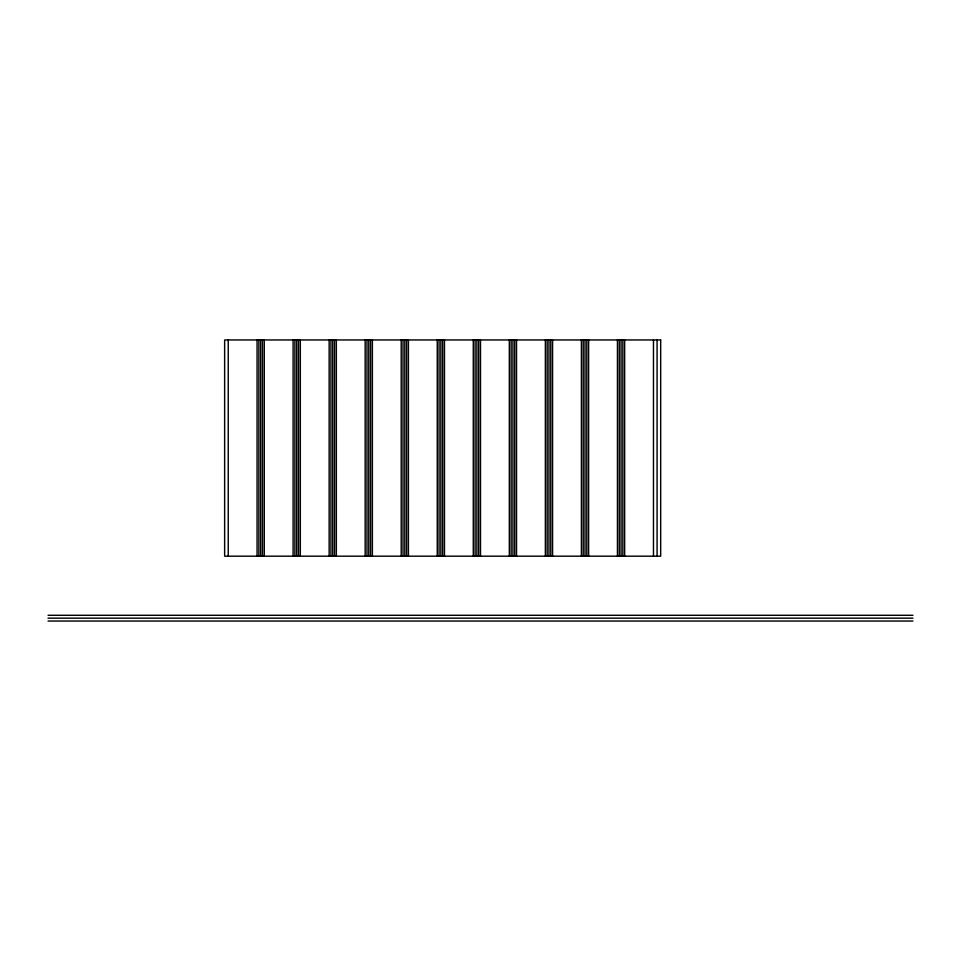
<?xml version="1.0" encoding="UTF-8"?>
<svg xmlns="http://www.w3.org/2000/svg" width="961" height="961" viewBox="0 0 961 961"><rect width="100%" height="100%" fill="white"/><g stroke="black" fill="none" stroke-linecap="round" stroke-linejoin="round"><path stroke-width="1.44" d="M48.05 615.28L912.95 615.28M48.05 618.163L912.95 618.163M48.05 621.046L912.95 621.046M657.084 339.954L657.084 556.179M653.48 339.954L653.48 556.179M624.65 339.954L624.65 556.179M622.848 339.954L622.848 556.179M621.046 339.954L621.046 556.179M619.244 339.954L619.244 556.179M617.442 339.954L617.442 556.179M588.612 339.954L588.612 556.179M586.811 339.954L586.811 556.179M585.009 339.954L585.009 556.179M583.207 339.954L583.207 556.179M581.405 339.954L581.405 556.179M552.575 339.954L552.575 556.179M550.773 339.954L550.773 556.179M548.971 339.954L548.971 556.179M547.169 339.954L547.169 556.179M545.367 339.954L545.367 556.179M516.538 339.954L516.538 556.179M514.736 339.954L514.736 556.179M512.934 339.954L512.934 556.179M511.132 339.954L511.132 556.179M509.33 339.954L509.33 556.179M480.5 339.954L480.5 556.179M478.698 339.954L478.698 556.179M476.896 339.954L476.896 556.179M475.094 339.954L475.094 556.179M473.292 339.954L473.292 556.179M444.462 339.954L444.462 556.179M442.661 339.954L442.661 556.179M440.859 339.954L440.859 556.179M439.057 339.954L439.057 556.179M437.255 339.954L437.255 556.179M408.425 339.954L408.425 556.179M406.623 339.954L406.623 556.179M404.821 339.954L404.821 556.179M403.019 339.954L403.019 556.179M401.217 339.954L401.217 556.179M372.387 339.954L372.387 556.179M370.586 339.954L370.586 556.179M368.784 339.954L368.784 556.179M366.982 339.954L366.982 556.179M365.18 339.954L365.18 556.179M336.35 339.954L336.35 556.179M334.548 339.954L334.548 556.179M332.746 339.954L332.746 556.179M330.944 339.954L330.944 556.179M329.142 339.954L329.142 556.179M300.312 339.954L300.312 556.179M298.511 339.954L298.511 556.179M296.709 339.954L296.709 556.179M294.907 339.954L294.907 556.179M293.105 339.954L293.105 556.179M264.275 339.954L264.275 556.179M262.473 339.954L262.473 556.179M260.671 339.954L260.671 556.179M258.869 339.954L258.869 556.179M257.067 339.954L257.067 556.179M228.237 339.954L228.237 556.179M660.688 339.954L224.634 339.954L224.634 556.179L660.688 556.179L660.688 339.954"/></g></svg>
